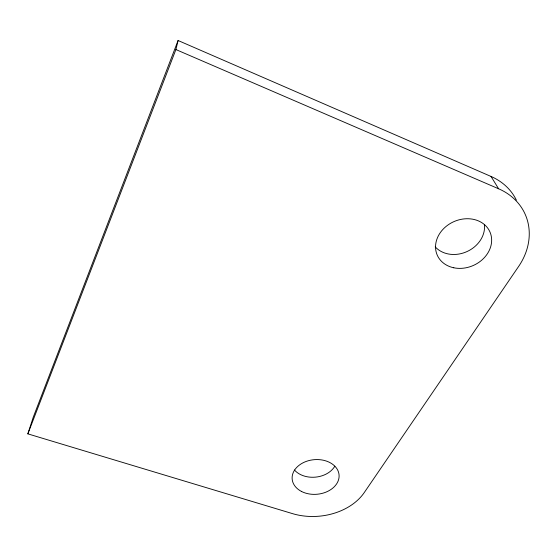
<?xml version="1.0" encoding="UTF-8"?>
<svg xmlns="http://www.w3.org/2000/svg" width="557" height="557" viewBox="0 0 557 557"><rect width="100%" height="100%" fill="white"/><g stroke="black" fill="none" stroke-linecap="round" stroke-linejoin="round"><path stroke-width="0.84" d="M491.037 176.458L498.592 188.767A67.237 56.013 -24 0 1 518.623 266.455L364.264 492.555A54.983 40.536 -5.2 0 1 292.522 513.631L27.85 433.861L175.901 49.552L178.087 40.501L491.037 176.458A65.315 54.955 -24.7 0 1 516.374 200.137M27.85 433.861L33.267 417.172L178.087 40.501M175.901 49.552L498.592 188.767M484.409 224.436A27.968 23.526 -24.6 0 1 467.044 251.548A27.968 23.526 -24.6 0 1 435.219 246.855M334.799 466.223A22.983 17.183 -5.2 0 1 315.506 477.14A22.983 17.183 -5.2 0 1 294.472 470.024M301.539 491.476A23.554 17.358 -5.2 0 0 338.948 478.059A23.554 17.358 -5.2 0 0 306.329 461.377A23.554 17.358 -5.2 0 0 301.539 491.476M453.774 267.778A28.79 23.979 -23.9 0 0 491.267 236.182A28.79 23.979 -23.9 0 0 445.746 226.706A28.79 23.979 -23.9 0 0 453.774 267.778"/></g></svg>
